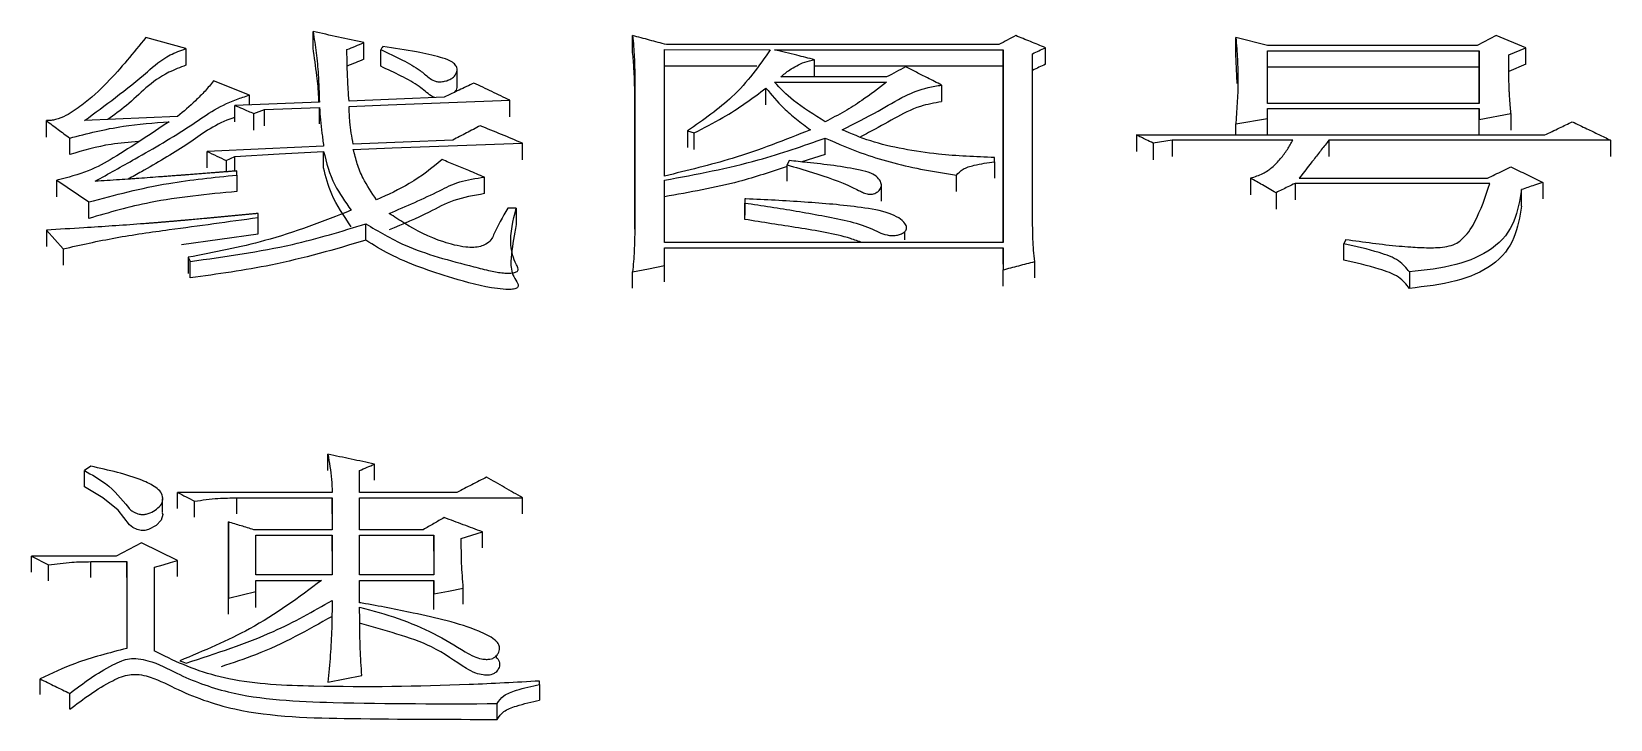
# Model space of a CAD drawing. Header units: millimetres. Extents: x 2379 to 4059, y 879 to 2067.
# Drawn here: x 2711.91 to 2719.98, y 1850.91 to 1854.42 of the extents above; entities that cross this region are included whole.
import ezdxf

# ---------------------------------------------------------------- set-up
doc = ezdxf.new("R2010")
doc.units = ezdxf.units.MM

msp = doc.modelspace()

# ---------------------------------------------------------------- linework, layer by layer
at = {"color": 7, "linetype": 'Continuous', "lineweight": 25}
for p, q in [((2713.3498, 1854.3371), (2713.3498, 1854.4223)), ((2712.7003, 1854.3351), (2712.4953, 1854.3915)), ((2712.7003, 1854.3351), (2712.7003, 1854.25)), ((2713.6094, 1854.2807), (2713.6094, 1854.3658)), ((2714.9832, 1854.3165), (2714.9832, 1854.4017)), ((2716.8546, 1854.3554), (2715.1563, 1854.3555)), ((2717.0926, 1854.2549), (2717.0926, 1854.34)), ((2718.0662, 1854.3062), (2718.0662, 1854.3914)), ((2718.2284, 1854.3503), (2718.0662, 1854.3914)), ((2719.2993, 1854.3503), (2718.2284, 1854.3503)), ((2719.3967, 1854.4016), (2719.2993, 1854.3503)), ((2719.5481, 1854.34), (2719.3967, 1854.4016)), ((2719.4616, 1854.3039), (2719.5481, 1854.34)), ((2719.5481, 1854.2549), (2719.5481, 1854.34)), ((2713.696, 1854.2447), (2713.696, 1854.3297)), ((2715.1455, 1854.3298), (2715.6864, 1854.3297)), ((2715.1455, 1853.6835), (2715.1455, 1854.3298)), ((2715.708, 1854.3297), (2716.8763, 1854.3297)), ((2716.8763, 1854.3297), (2716.8763, 1853.3435)), ((2716.8763, 1854.2447), (2716.8763, 1854.3297)), ((2717.0277, 1853.4395), (2717.0277, 1854.3091)), ((2718.0737, 1854.1576), (2718.0662, 1854.3062)), ((2718.2284, 1854.3245), (2719.3102, 1854.3245)), ((2718.2284, 1854.0554), (2718.2284, 1854.3245)), ((2719.3102, 1854.3245), (2719.3102, 1854.0554)), ((2719.3102, 1854.2395), (2719.3102, 1854.3245)), ((2719.5481, 1854.2549), (2719.4616, 1854.2189)), ((2714.0857, 1854.1482), (2714.0857, 1854.2336)), ((2714.9941, 1854.2059), (2714.9941, 1853.4129)), ((2714.9941, 1854.121), (2714.9941, 1854.2059)), ((2715.6174, 1854.2447), (2715.1455, 1854.2447)), ((2716.2813, 1854.1904), (2715.7405, 1854.1904)), ((2716.8763, 1854.2447), (2715.9135, 1854.2447)), ((2716.8763, 1853.3435), (2716.8763, 1854.2447)), ((2719.3102, 1854.2395), (2718.2284, 1854.2395)), ((2719.3102, 1854.0554), (2719.3102, 1854.2395)), ((2713.0249, 1854.0973), (2712.8414, 1854.1697)), ((2713.0249, 1854.0478), (2713.0249, 1854.0973)), ((2714.9941, 1853.4127), (2714.9941, 1854.121)), ((2715.6647, 1854.0486), (2715.6647, 1854.1334)), ((2715.708, 1854.1645), (2716.2813, 1854.1645)), ((2716.5629, 1854.064), (2716.5629, 1854.1488)), ((2712.9496, 1853.9604), (2712.9496, 1854.0451)), ((2713.101, 1853.9396), (2713.101, 1854.0243)), ((2713.3823, 1853.95), (2713.3823, 1854.0347)), ((2714.3558, 1853.9864), (2714.3558, 1854.0711)), ((2719.3102, 1854.0554), (2718.2284, 1854.0554)), ((2718.2284, 1854.0294), (2719.3102, 1854.0294)), ((2718.2284, 1853.9773), (2718.2284, 1854.0294)), ((2719.3102, 1854.0294), (2719.3102, 1853.972)), ((2719.3102, 1853.9447), (2719.3102, 1854.0294)), ((2711.9869, 1853.8824), (2711.9869, 1853.9669)), ((2712.6575, 1853.9878), (2712.1818, 1853.9669)), ((2713.0469, 1853.9188), (2713.0469, 1854.0034)), ((2718.0662, 1853.9512), (2718.2284, 1853.9773)), ((2718.0662, 1853.8936), (2718.0662, 1853.9512)), ((2718.2284, 1853.8936), (2718.2284, 1853.9773)), ((2719.3102, 1853.972), (2719.4724, 1854.0033)), ((2719.3102, 1853.8936), (2719.3102, 1853.972)), ((2719.4724, 1854.0033), (2719.4724, 1853.9187)), ((2712.1059, 1853.7935), (2712.1059, 1853.878)), ((2714.4207, 1853.7674), (2714.4207, 1853.8518)), ((2715.2645, 1853.9146), (2715.2969, 1853.9041)), ((2715.2645, 1853.9146), (2715.2645, 1853.8301)), ((2715.2969, 1853.8197), (2715.2969, 1853.9041)), ((2715.9676, 1853.7936), (2715.9676, 1853.878)), ((2717.5578, 1853.8936), (2719.6455, 1853.8936)), ((2717.5578, 1853.8936), (2717.5578, 1853.8092)), ((2717.7417, 1853.8674), (2717.6443, 1853.8517)), ((2717.6443, 1853.8517), (2717.6443, 1853.7673)), ((2718.3582, 1853.8674), (2717.7417, 1853.8674)), ((2717.7417, 1853.8674), (2717.7417, 1853.783)), ((2719.9808, 1853.8674), (2718.5421, 1853.8674)), ((2718.5421, 1853.8674), (2718.5421, 1853.783)), ((2719.9808, 1853.8674), (2719.9808, 1853.783)), ((2712.809, 1853.7255), (2712.809, 1853.8098)), ((2712.9063, 1853.7625), (2712.9496, 1853.7835)), ((2712.9496, 1853.709), (2712.9496, 1853.7835)), ((2713.4039, 1853.7255), (2713.4039, 1853.8098)), ((2715.9676, 1853.7935), (2715.8472, 1853.756)), ((2716.833, 1853.7572), (2716.833, 1853.7782)), ((2712.9063, 1853.7625), (2712.9063, 1853.7055)), ((2712.9604, 1853.6887), (2712.9604, 1853.7098)), ((2712.9604, 1853.6887), (2712.9604, 1853.6045)), ((2715.7837, 1853.7625), (2715.7729, 1853.7414)), ((2716.6383, 1853.6045), (2716.6383, 1853.6887)), ((2716.833, 1853.7572), (2716.833, 1853.6729)), ((2712.0409, 1853.6623), (2712.2032, 1853.5512)), ((2714.2261, 1853.5939), (2714.2261, 1853.6781)), ((2715.1455, 1853.3435), (2715.1455, 1853.6623)), ((2716.2545, 1853.5552), (2716.2545, 1853.6398)), ((2718.1419, 1853.6728), (2718.1419, 1853.5886)), ((2719.3643, 1853.6464), (2718.3691, 1853.6464)), ((2718.3691, 1853.6464), (2718.3691, 1853.5623)), ((2718.3907, 1853.6728), (2719.3534, 1853.6728)), ((2719.5265, 1853.5305), (2719.5265, 1853.6146)), ((2719.6347, 1853.6516), (2719.6347, 1853.5675)), ((2712.2032, 1853.4671), (2712.2032, 1853.5512)), ((2715.5566, 1853.567), (2715.5566, 1853.483)), ((2715.5566, 1853.567), (2715.5566, 1853.546)), ((2715.5566, 1853.462), (2715.5566, 1853.546)), ((2718.2717, 1853.5988), (2718.2717, 1853.5147)), ((2713.0686, 1853.4716), (2713.0686, 1853.4928)), ((2713.0686, 1853.3876), (2713.0686, 1853.4716)), ((2714.3883, 1853.5193), (2714.3452, 1853.5193)), ((2714.3883, 1853.5193), (2714.3883, 1853.4354)), ((2711.9869, 1853.4076), (2711.9869, 1853.3238)), ((2711.9869, 1853.4076), (2712.073, 1853.3119)), ((2712.6766, 1853.3343), (2713.0686, 1853.3876)), ((2713.6202, 1853.3557), (2713.6202, 1853.4396)), ((2716.374, 1853.4415), (2716.374, 1853.4425)), ((2716.374, 1853.3582), (2716.374, 1853.3999)), ((2712.073, 1853.3119), (2712.073, 1853.2282)), ((2716.8763, 1853.3435), (2715.1455, 1853.3435)), ((2715.1455, 1853.3168), (2716.8763, 1853.3167)), ((2715.1455, 1853.2257), (2715.1455, 1853.3168)), ((2716.8763, 1853.2331), (2716.8763, 1853.3167)), ((2716.8763, 1853.3167), (2716.8763, 1853.2041)), ((2718.6287, 1853.3595), (2718.6179, 1853.3381)), ((2718.6179, 1853.2543), (2718.6179, 1853.3381)), ((2712.7116, 1853.2686), (2712.7224, 1853.2472)), ((2712.7116, 1853.2686), (2712.7116, 1853.185)), ((2712.7224, 1853.1637), (2712.7224, 1853.2472)), ((2715.1455, 1853.1422), (2715.1455, 1853.2257)), ((2717.0385, 1853.1636), (2717.0385, 1853.2471)), ((2714.9833, 1853.11), (2714.9833, 1853.1934)), ((2716.8763, 1853.1207), (2716.8763, 1853.2041)), ((2718.9532, 1853.1934), (2718.9532, 1853.1098)), ((2713.4256, 1852.1795), (2713.4256, 1852.2616)), ((2712.214, 1852.2005), (2712.1816, 1852.1783)), ((2712.1816, 1852.096), (2712.1816, 1852.1783)), ((2713.5878, 1852.0667), (2713.5878, 1852.1783)), ((2713.6636, 1852.1296), (2713.6636, 1852.2116)), ((2712.5809, 1852.0399), (2712.5809, 1852.046)), ((2712.5809, 1851.9637), (2712.5809, 1852.0339)), ((2713.4472, 1852.0667), (2712.6575, 1852.0668)), ((2712.6575, 1851.985), (2712.6575, 1852.0668)), ((2712.7441, 1851.9403), (2712.7441, 1852.022)), ((2712.9604, 1852.0388), (2713.4472, 1852.0388)), ((2712.9604, 1851.9567), (2712.9604, 1852.0388)), ((2713.4472, 1852.0388), (2713.4472, 1851.8762)), ((2713.4472, 1851.957), (2713.4472, 1852.0388)), ((2714.0854, 1852.0667), (2713.5878, 1852.0667)), ((2713.5878, 1852.0388), (2714.4208, 1852.0388)), ((2713.5878, 1851.8762), (2713.5878, 1852.0388)), ((2714.4208, 1851.957), (2714.4208, 1852.0388)), ((2712.9172, 1851.9156), (2712.9172, 1851.5258)), ((2712.9172, 1851.834), (2712.9172, 1851.9156)), ((2712.9172, 1851.4443), (2712.9172, 1851.8336)), ((2713.4472, 1851.8762), (2713.047, 1851.8762)), ((2713.0578, 1851.8481), (2713.4472, 1851.8481)), ((2713.0578, 1851.6449), (2713.0578, 1851.8481)), ((2713.4472, 1851.8481), (2713.4472, 1851.6449)), ((2713.4472, 1851.7666), (2713.4472, 1851.8481)), ((2713.9124, 1851.8762), (2713.5878, 1851.8762)), ((2713.5878, 1851.8481), (2713.9664, 1851.8481)), ((2713.5878, 1851.6449), (2713.5878, 1851.8481)), ((2713.9664, 1851.8481), (2713.9664, 1851.6449)), ((2713.9664, 1851.7666), (2713.9664, 1851.8481)), ((2714.2152, 1851.7835), (2714.2152, 1851.865)), ((2712.4737, 1851.8087), (2712.3438, 1851.741)), ((2712.6575, 1851.7184), (2712.4737, 1851.8087)), ((2711.9112, 1851.741), (2711.9977, 1851.6959)), ((2712.3438, 1851.741), (2711.9112, 1851.741)), ((2711.9977, 1851.6146), (2711.9977, 1851.6959)), ((2712.214, 1851.7128), (2712.3979, 1851.7128)), ((2712.214, 1851.6315), (2712.214, 1851.7128)), ((2712.3979, 1851.7128), (2712.3979, 1851.269)), ((2712.3979, 1851.6315), (2712.3979, 1851.7128)), ((2712.5386, 1851.2574), (2712.5386, 1851.6845)), ((2712.6575, 1851.6372), (2712.6575, 1851.7184)), ((2712.3979, 1851.6311), (2712.3979, 1851.269)), ((2713.4472, 1851.6449), (2713.0578, 1851.6449)), ((2713.0578, 1851.6166), (2713.393, 1851.6166)), ((2713.0578, 1851.5599), (2713.0578, 1851.6166)), ((2713.9664, 1851.6449), (2713.5878, 1851.6449)), ((2713.5878, 1851.6166), (2713.9664, 1851.6166)), ((2713.5878, 1851.503), (2713.5878, 1851.6166)), ((2713.9664, 1851.6166), (2713.9664, 1851.5485)), ((2713.9664, 1851.5354), (2713.9664, 1851.6166)), ((2712.9172, 1851.4448), (2712.9172, 1851.5258)), ((2713.0578, 1851.4788), (2713.0578, 1851.5599)), ((2713.9664, 1851.4675), (2713.9664, 1851.5485)), ((2714.1179, 1851.4958), (2714.1179, 1851.5769)), ((2714.2873, 1851.3029), (2714.2873, 1851.305)), ((2714.2872, 1851.2238), (2714.2872, 1851.233)), ((2711.9544, 1851.0335), (2711.9544, 1851.1139)), ((2714.5073, 1851.0851), (2714.5073, 1851.1024)), ((2714.5073, 1851.0851), (2714.5073, 1851.0047)), ((2714.291, 1850.9063), (2714.291, 1850.987))]:
    msp.add_line(p, q, dxfattribs=at)
at = {"color": 7, "linetype": 'Continuous', "lineweight": 25, "flags": 128}
for points in [[(2715.9135, 1854.1932), (2715.9135, 1854.2357), (2715.9135, 1854.2782)], [(2713.3823, 1854.0607), (2713.1659, 1854.0529), (2712.9496, 1854.0451)], [(2713.0469, 1854.0034), (2713.074, 1854.0139), (2713.101, 1854.0243)], [(2713.101, 1854.0243), (2713.2417, 1854.0295), (2713.3823, 1854.0347)], [(2714.0205, 1854.0867), (2713.7771, 1854.0763), (2713.5337, 1854.0659)], [(2713.5337, 1854.0399), (2713.7332, 1854.0475), (2714.0445, 1854.0593), (2714.3558, 1854.0711)], [(2714.0638, 1853.8675), (2713.8096, 1853.857), (2713.5554, 1853.8465)], [(2713.5554, 1853.8203), (2713.7549, 1853.8276), (2714.0878, 1853.8397), (2714.4207, 1853.8518)], [(2713.4039, 1853.8361), (2713.1064, 1853.8229), (2712.809, 1853.8098)], [(2712.9496, 1853.7835), (2713.1768, 1853.7967), (2713.4039, 1853.8098)], [(2715.7729, 1853.6571), (2715.7729, 1853.6919), (2715.7729, 1853.7166), (2715.7729, 1853.7414)], [(2712.0409, 1853.5782), (2712.0409, 1853.5994), (2712.0409, 1853.6207), (2712.0409, 1853.6623)], [(2714.9833, 1853.1934), (2715.0644, 1853.2096), (2715.1455, 1853.2257)], [(2712.5785, 1851.9631), (2712.5818, 1851.953), (2712.5739, 1851.9247), (2712.548, 1851.8975), (2712.5086, 1851.8767), (2712.4908, 1851.8726), (2712.4715, 1851.8724), (2712.4514, 1851.8766), (2712.428, 1851.8872), (2712.4111, 1851.9017), (2712.3529, 1851.9765), (2712.2755, 1852.039), (2712.1816, 1852.096), (2712.1816, 1852.096)], [(2714.1071, 1851.8312), (2714.1612, 1851.8481), (2714.2152, 1851.865)], [(2711.9112, 1851.6597), (2711.9112, 1851.6798), (2711.9112, 1851.7002), (2711.9112, 1851.741)], [(2712.5386, 1851.6845), (2712.5834, 1851.6973), (2712.6205, 1851.7079), (2712.6575, 1851.7184)], [(2712.9172, 1851.5258), (2712.9875, 1851.5428), (2713.0578, 1851.5599)], [(2713.9664, 1851.5485), (2714.0422, 1851.5627), (2714.1179, 1851.5769)], [(2712.6684, 1851.2059), (2712.6846, 1851.2002), (2712.7008, 1851.1944)], [(2713.4256, 1851.0966), (2713.5121, 1851.1139), (2713.5987, 1851.1312)], [(2712.1059, 1850.9582), (2712.1059, 1850.9786), (2712.1059, 1850.999), (2712.1059, 1851.039)]]:
    msp.add_lwpolyline(points, dxfattribs=at)
at = {"color": 7, "linetype": 'Continuous', "lineweight": 25}
for points, knots in [([(2713.3498, 1854.4223), (2713.3556, 1854.3859), (2713.3672, 1854.3131), (2713.378, 1854.1926), (2713.3807, 1854.1082), (2713.3823, 1854.0607)], [0, 0, 0, 0, 0.304303, 0.608646, 1, 1, 1, 1]), ([(2713.6094, 1854.3658), (2713.5662, 1854.3752), (2713.4796, 1854.394), (2713.3931, 1854.4129), (2713.3498, 1854.4223)], [0, 0, 0, 0, 0.5, 1, 1, 1, 1]), ([(2712.4953, 1854.3915), (2712.4325, 1854.3139), (2712.3368, 1854.1955), (2712.1948, 1854.0625), (2712.1035, 1853.9997), (2712.0469, 1853.9748), (2712.0112, 1853.9674), (2711.9951, 1853.9671), (2711.9869, 1853.9669)], [0, 0, 0, 0, 0.493284, 0.752435, 0.883694, 0.950802, 0.974829, 1, 1, 1, 1]), ([(2712.1818, 1853.9669), (2712.235, 1854.0064), (2712.346, 1854.0888), (2712.4887, 1854.2007), (2712.5887, 1854.2947), (2712.6723, 1854.3249), (2712.7003, 1854.3351)], [0, 0, 0, 0, 0.31366, 0.654046, 0.883874, 1, 1, 1, 1]), ([(2713.3799, 1854.0606), (2713.3796, 1854.0693), (2713.3786, 1854.1149), (2713.3689, 1854.2073), (2713.3567, 1854.2904), (2713.3498, 1854.3371)], [0, 0, 0, 0, 0.093559, 0.490827, 1, 1, 1, 1]), ([(2713.5229, 1854.3298), (2713.5373, 1854.3358), (2713.5662, 1854.3478), (2713.595, 1854.3598), (2713.6094, 1854.3658)], [0, 0, 0, 0, 0.4999992, 1, 1, 1, 1]), ([(2713.6959, 1854.3298), (2713.7332, 1854.3124), (2713.8043, 1854.2793), (2713.89, 1854.2318), (2713.9338, 1854.1924), (2713.9628, 1854.1714), (2713.987, 1854.1655), (2714.0072, 1854.1655), (2714.0287, 1854.1692), (2714.0508, 1854.1771), (2714.0714, 1854.1913), (2714.0846, 1854.2124), (2714.0883, 1854.2363), (2714.0739, 1854.2574), (2714.0462, 1854.2765), (2713.9798, 1854.2975), (2713.8654, 1854.3222), (2713.7647, 1854.3368), (2713.7068, 1854.3452)], [0, 0, 0, 0, 0.140265, 0.267253, 0.34565, 0.385196, 0.401729, 0.418248, 0.440927, 0.464428, 0.491888, 0.53456, 0.581082, 0.616632, 0.65201, 0.706896, 0.831302, 1, 1, 1, 1]), ([(2713.7068, 1854.3452), (2713.7059, 1854.3439), (2713.7036, 1854.3407), (2713.7, 1854.3355), (2713.6973, 1854.3317), (2713.696, 1854.3298)], [0, 0, 0, 0, 0.25891, 0.629455, 1, 1, 1, 1]), ([(2714.9832, 1854.4017), (2714.985, 1854.3834), (2714.9885, 1854.3468), (2714.9924, 1854.2816), (2714.9935, 1854.2346), (2714.9941, 1854.2059)], [0, 0, 0, 0, 0.281466, 0.562942, 1, 1, 1, 1]), ([(2715.1563, 1854.3555), (2715.1275, 1854.3632), (2715.0698, 1854.3786), (2715.0121, 1854.394), (2714.9832, 1854.4017)], [0, 0, 0, 0, 0.499999, 1, 1, 1, 1]), ([(2716.9412, 1854.4017), (2716.9268, 1854.394), (2716.8979, 1854.3786), (2716.8691, 1854.3632), (2716.8546, 1854.3554)], [0, 0, 0, 0, 0.499996, 1, 1, 1, 1]), ([(2717.0926, 1854.34), (2717.0674, 1854.3503), (2717.0169, 1854.3709), (2716.9664, 1854.3914), (2716.9412, 1854.4017)], [0, 0, 0, 0, 0.499999, 1, 1, 1, 1]), ([(2717.0277, 1854.3091), (2717.0385, 1854.3143), (2717.0602, 1854.3246), (2717.0818, 1854.3349), (2717.0926, 1854.34)], [0, 0, 0, 0, 0.499999, 1, 1, 1, 1]), ([(2718.0662, 1854.3914), (2718.0692, 1854.3547), (2718.0753, 1854.2813), (2718.0793, 1854.1348), (2718.0714, 1854.0244), (2718.0662, 1853.9512)], [0, 0, 0, 0, 0.252085, 0.504198, 1, 1, 1, 1]), ([(2713.5337, 1854.0659), (2713.5323, 1854.0863), (2713.5287, 1854.1406), (2713.5244, 1854.2286), (2713.5234, 1854.2961), (2713.5229, 1854.3298)], [0, 0, 0, 0, 0.230465, 0.615194, 1, 1, 1, 1]), ([(2713.6094, 1854.2807), (2713.595, 1854.2747), (2713.5668, 1854.2629), (2713.5385, 1854.2512), (2713.5246, 1854.2454)], [0, 0, 0, 0, 0.5102864, 1, 1, 1, 1]), ([(2714.9941, 1854.121), (2714.9938, 1854.1395), (2714.9932, 1854.1763), (2714.9899, 1854.2416), (2714.9858, 1854.2882), (2714.9832, 1854.3165)], [0, 0, 0, 0, 0.281816, 0.563643, 1, 1, 1, 1]), ([(2715.6864, 1854.3297), (2715.6294, 1854.2472), (2715.5265, 1854.0985), (2715.3452, 1853.9713), (2715.2645, 1853.9146)], [0, 0, 0, 0, 0.555128, 1, 1, 1, 1]), ([(2715.9135, 1854.2782), (2715.8831, 1854.2858), (2715.8337, 1854.2982), (2715.7652, 1854.3154), (2715.7271, 1854.325), (2715.708, 1854.3297)], [0, 0, 0, 0, 0.443636, 0.721817, 1, 1, 1, 1]), ([(2715.7405, 1854.1904), (2715.7548, 1854.2027), (2715.7785, 1854.2231), (2715.8212, 1854.2478), (2715.8618, 1854.2676), (2715.8962, 1854.2746), (2715.9135, 1854.2782)], [0, 0, 0, 0, 0.333513, 0.552424, 0.773916, 1, 1, 1, 1]), ([(2717.0926, 1854.2549), (2717.0818, 1854.2498), (2717.0602, 1854.2395), (2717.0385, 1854.2292), (2717.0277, 1854.2241)], [0, 0, 0, 0, 0.499998, 1, 1, 1, 1]), ([(2719.4724, 1854.0033), (2719.4722, 1854.0058), (2719.4718, 1854.0108), (2719.4711, 1854.0183), (2719.4704, 1854.0257), (2719.4698, 1854.0332), (2719.4692, 1854.0407), (2719.4685, 1854.0481), (2719.468, 1854.0544), (2719.4675, 1854.0606), (2719.4671, 1854.0668), (2719.4665, 1854.0742), (2719.4658, 1854.0842), (2719.4652, 1854.0941), (2719.4646, 1854.1041), (2719.4642, 1854.1115), (2719.4638, 1854.1215), (2719.4633, 1854.1314), (2719.463, 1854.1413), (2719.4627, 1854.1487), (2719.4624, 1854.1587), (2719.4622, 1854.1686), (2719.462, 1854.1785), (2719.4618, 1854.1884), (2719.4617, 1854.1983), (2719.4616, 1854.2082), (2719.4615, 1854.2156), (2719.4615, 1854.223), (2719.4615, 1854.2305), (2719.4614, 1854.2366), (2719.4614, 1854.2416), (2719.4614, 1854.2465), (2719.4614, 1854.2515), (2719.4614, 1854.2564), (2719.4614, 1854.2601), (2719.4615, 1854.2638), (2719.4615, 1854.2688), (2719.4615, 1854.2737), (2719.4615, 1854.2786), (2719.4615, 1854.2836), (2719.4615, 1854.2885), (2719.4616, 1854.2934), (2719.4616, 1854.2982), (2719.4616, 1854.3017), (2719.4616, 1854.3039)], [0, 0, 0, 0, 0.024742, 0.049483, 0.074225, 0.098967, 0.123709, 0.14845, 0.173192, 0.185563, 0.210305, 0.235047, 0.259788, 0.309272, 0.334014, 0.358756, 0.383497, 0.432981, 0.457723, 0.482464, 0.507206, 0.55669, 0.581431, 0.606173, 0.655657, 0.680399, 0.70514, 0.729882, 0.754624, 0.779366, 0.791736, 0.804107, 0.828849, 0.84122, 0.853591, 0.865962, 0.878333, 0.903074, 0.915445, 0.927816, 0.952558, 0.964929, 0.9773, 1, 1, 1, 1]), ([(2712.7003, 1854.25), (2712.6703, 1854.2386), (2712.5346, 1854.1871), (2712.443, 1854.0746), (2712.3334, 1853.9958), (2712.3005, 1853.9721)], [0, 0, 0, 0, 0.166282, 0.749893, 1, 1, 1, 1]), ([(2713.9725, 1854.0846), (2713.9723, 1854.0847), (2713.9646, 1854.0864), (2713.9351, 1854.1055), (2713.8919, 1854.1467), (2713.8004, 1854.1962), (2713.7309, 1854.2285), (2713.6959, 1854.2447)], [0, 0, 0, 0, 0.002101, 0.06025, 0.324417, 0.659916, 1, 1, 1, 1]), ([(2716.3787, 1854.2421), (2716.3625, 1854.2335), (2716.33, 1854.2162), (2716.2975, 1854.199), (2716.2813, 1854.1904)], [0, 0, 0, 0, 0.499998, 1, 1, 1, 1]), ([(2716.5627, 1854.1489), (2716.5384, 1854.1612), (2716.4956, 1854.1829), (2716.4342, 1854.214), (2716.3972, 1854.2327), (2716.3787, 1854.2421)], [0, 0, 0, 0, 0.3962, 0.6981, 1, 1, 1, 1]), ([(2712.2356, 1853.6571), (2712.3039, 1853.6952), (2712.4702, 1853.7881), (2712.7105, 1853.9263), (2712.8793, 1854.0524), (2713.0024, 1854.0903), (2713.0249, 1854.0973)], [0, 0, 0, 0, 0.257956, 0.627877, 0.931924, 1, 1, 1, 1]), ([(2712.8414, 1854.1697), (2712.8272, 1854.1525), (2712.7988, 1854.1182), (2712.738, 1854.0573), (2712.6884, 1854.0145), (2712.6575, 1853.9878)], [0, 0, 0, 0, 0.273067, 0.546131, 1, 1, 1, 1]), ([(2714.1719, 1854.1593), (2714.1467, 1854.1472), (2714.0962, 1854.1231), (2714.0457, 1854.0988), (2714.0205, 1854.0867)], [0, 0, 0, 0, 0.499998, 1, 1, 1, 1]), ([(2714.0843, 1854.1481), (2714.085, 1854.1441), (2714.0872, 1854.1314), (2714.078, 1854.1194), (2714.0718, 1854.1113)], [0, 0, 0, 0, 0.322685, 1, 1, 1, 1]), ([(2714.3558, 1854.0711), (2714.3252, 1854.0858), (2714.2639, 1854.1153), (2714.2026, 1854.1447), (2714.1719, 1854.1593)], [0, 0, 0, 0, 0.5, 1, 1, 1, 1]), ([(2715.2969, 1853.9041), (2715.3471, 1853.9297), (2715.4405, 1853.9774), (2715.5613, 1854.0552), (2715.6302, 1854.1073), (2715.6647, 1854.1334)], [0, 0, 0, 0, 0.3660862, 0.682145, 1, 1, 1, 1]), ([(2715.6647, 1854.1334), (2715.6932, 1854.0989), (2715.7383, 1854.0442), (2715.8197, 1853.9743), (2715.8678, 1853.938), (2715.8919, 1853.9199)], [0, 0, 0, 0, 0.459963, 0.729487, 1, 1, 1, 1]), ([(2715.9677, 1853.9617), (2715.9101, 1853.9967), (2715.8078, 1854.059), (2715.7384, 1854.1324), (2715.708, 1854.1645)], [0, 0, 0, 0, 0.563044, 1, 1, 1, 1]), ([(2716.2813, 1854.1645), (2716.2401, 1854.1324), (2716.1732, 1854.0803), (2716.0672, 1854.0127), (2716.0009, 1853.9787), (2715.9677, 1853.9617)], [0, 0, 0, 0, 0.443463, 0.720804, 1, 1, 1, 1]), ([(2716.0541, 1853.9199), (2716.1165, 1853.9513), (2716.2282, 1854.0076), (2716.3582, 1854.088), (2716.4709, 1854.1339), (2716.5391, 1854.1449), (2716.5627, 1854.1488)], [0, 0, 0, 0, 0.381447, 0.683524, 0.890528, 1, 1, 1, 1]), ([(2712.9496, 1854.0451), (2712.9626, 1854.0396), (2712.9853, 1854.0298), (2713.0177, 1854.0159), (2713.0372, 1854.0076), (2713.0469, 1854.0034)], [0, 0, 0, 0, 0.400146, 0.700073, 1, 1, 1, 1]), ([(2713.3823, 1854.0347), (2713.3841, 1854.0135), (2713.3878, 1853.97), (2713.395, 1853.9037), (2713.401, 1853.8586), (2713.4039, 1853.8361)], [0, 0, 0, 0, 0.320034, 0.659996, 1, 1, 1, 1]), ([(2713.5554, 1853.8465), (2713.5518, 1853.8655), (2713.5447, 1853.9034), (2713.5362, 1853.9679), (2713.5347, 1854.0133), (2713.5337, 1854.0399)], [0, 0, 0, 0, 0.293913, 0.587864, 1, 1, 1, 1]), ([(2716.5627, 1854.0639), (2716.5256, 1854.0571), (2716.4317, 1854.0398), (2716.3176, 1853.9761), (2716.2206, 1853.9217), (2716.1612, 1853.891), (2716.1471, 1853.8837)], [0, 0, 0, 0, 0.214427, 0.543787, 0.891343, 1, 1, 1, 1]), ([(2711.9869, 1853.9669), (2712.0067, 1853.9521), (2712.0464, 1853.9225), (2712.086, 1853.8928), (2712.1059, 1853.878)], [0, 0, 0, 0, 0.500003, 1, 1, 1, 1]), ([(2712.6143, 1853.9617), (2712.5214, 1853.8993), (2712.3916, 1853.8121), (2712.2054, 1853.7047), (2712.0961, 1853.6765), (2712.0409, 1853.6623)], [0, 0, 0, 0, 0.555127, 0.77558, 1, 1, 1, 1]), ([(2712.1059, 1853.878), (2712.1958, 1853.9009), (2712.3578, 1853.9423), (2712.5352, 1853.9557), (2712.6143, 1853.9617)], [0, 0, 0, 0, 0.55469, 1, 1, 1, 1]), ([(2712.9496, 1853.984), (2712.936, 1853.9791), (2712.8353, 1853.9423), (2712.7009, 1853.8353), (2712.5288, 1853.7374), (2712.4272, 1853.6804), (2712.4045, 1853.6677)], [0, 0, 0, 0, 0.06105, 0.454035, 0.878148, 1, 1, 1, 1]), ([(2714.2044, 1853.9408), (2714.181, 1853.9286), (2714.1341, 1853.9042), (2714.0872, 1853.8797), (2714.0638, 1853.8675)], [0, 0, 0, 0, 0.499998, 1, 1, 1, 1]), ([(2714.4207, 1853.8518), (2714.3847, 1853.8666), (2714.3126, 1853.8963), (2714.2405, 1853.926), (2714.2044, 1853.9408)], [0, 0, 0, 0, 0.5, 1, 1, 1, 1]), ([(2719.6455, 1853.8936), (2719.658, 1853.8996), (2719.6829, 1853.9117), (2719.7298, 1853.9344), (2719.7642, 1853.951), (2719.7861, 1853.9616)], [0, 0, 0, 0, 0.266245, 0.532491, 1, 1, 1, 1]), ([(2719.7861, 1853.9616), (2719.8111, 1853.9495), (2719.856, 1853.9278), (2719.9209, 1853.8964), (2719.9609, 1853.8771), (2719.9808, 1853.8674)], [0, 0, 0, 0, 0.384573, 0.692287, 1, 1, 1, 1]), ([(2712.4579, 1853.8605), (2712.4104, 1853.8566), (2712.2857, 1853.8464), (2712.1746, 1853.8137), (2712.1059, 1853.7935)], [0, 0, 0, 0, 0.381272, 1, 1, 1, 1]), ([(2715.8919, 1853.9199), (2715.7619, 1853.8683), (2715.5284, 1853.7756), (2715.2632, 1853.7118), (2715.1455, 1853.6835)], [0, 0, 0, 0, 0.5563759, 1, 1, 1, 1]), ([(2715.1455, 1853.6623), (2715.3091, 1853.6931), (2715.5995, 1853.7476), (2715.8557, 1853.8384), (2715.9676, 1853.878)], [0, 0, 0, 0, 0.563329, 1, 1, 1, 1]), ([(2715.9676, 1853.878), (2716.0337, 1853.8488), (2716.1431, 1853.8005), (2716.3178, 1853.7495), (2716.4739, 1853.7134), (2716.5834, 1853.6969), (2716.6383, 1853.6887)], [0, 0, 0, 0, 0.334937, 0.554746, 0.776585, 1, 1, 1, 1]), ([(2716.833, 1853.7782), (2716.7367, 1853.7821), (2716.5785, 1853.7885), (2716.3662, 1853.8198), (2716.1966, 1853.8593), (2716.1013, 1853.8998), (2716.0541, 1853.9199)], [0, 0, 0, 0, 0.3443941, 0.5659658, 0.7849961, 1, 1, 1, 1]), ([(2717.6443, 1853.8517), (2717.6319, 1853.8577), (2717.6113, 1853.8677), (2717.5825, 1853.8817), (2717.566, 1853.8896), (2717.5578, 1853.8936)], [0, 0, 0, 0, 0.42836, 0.71418, 1, 1, 1, 1]), ([(2718.1419, 1853.6728), (2718.1635, 1853.6802), (2718.2063, 1853.6947), (2718.2569, 1853.7302), (2718.2962, 1853.7724), (2718.3308, 1853.8194), (2718.3491, 1853.8514), (2718.3582, 1853.8674)], [0, 0, 0, 0, 0.176065, 0.348002, 0.566634, 0.783694, 1, 1, 1, 1]), ([(2718.5421, 1853.8674), (2718.5292, 1853.8508), (2718.5032, 1853.8175), (2718.4527, 1853.7527), (2718.4152, 1853.7044), (2718.3907, 1853.6728)], [0, 0, 0, 0, 0.257226, 0.514452, 1, 1, 1, 1]), ([(2712.809, 1853.8098), (2712.8252, 1853.8019), (2712.8576, 1853.7862), (2712.8901, 1853.7704), (2712.9063, 1853.7625)], [0, 0, 0, 0, 0.499999, 1, 1, 1, 1]), ([(2713.4039, 1853.8098), (2713.4185, 1853.7524), (2713.4447, 1853.6495), (2713.514, 1853.5519), (2713.5446, 1853.5087)], [0, 0, 0, 0, 0.558486, 1, 1, 1, 1]), ([(2713.6744, 1853.5618), (2713.6494, 1853.5986), (2713.6084, 1853.659), (2713.5743, 1853.7463), (2713.5617, 1853.7956), (2713.5554, 1853.8203)], [0, 0, 0, 0, 0.438459, 0.718604, 1, 1, 1, 1]), ([(2712.2032, 1853.5512), (2712.3372, 1853.5868), (2712.5786, 1853.651), (2712.8428, 1853.6771), (2712.9604, 1853.6887)], [0, 0, 0, 0, 0.554954, 1, 1, 1, 1]), ([(2712.9604, 1853.7098), (2712.958, 1853.7096), (2712.9533, 1853.7093), (2712.9462, 1853.7087), (2712.9403, 1853.7082), (2712.9344, 1853.7078), (2712.9285, 1853.7073), (2712.9226, 1853.7068), (2712.9166, 1853.7063), (2712.9119, 1853.706), (2712.9036, 1853.7053), (2712.8954, 1853.7047), (2712.8835, 1853.7037), (2712.8741, 1853.703), (2712.8622, 1853.702), (2712.8528, 1853.7013), (2712.8409, 1853.7004), (2712.8291, 1853.6994), (2712.8173, 1853.6985), (2712.8054, 1853.6976), (2712.7936, 1853.6966), (2712.7818, 1853.6957), (2712.7699, 1853.6948), (2712.7605, 1853.6941), (2712.7486, 1853.6931), (2712.7392, 1853.6924), (2712.7273, 1853.6915), (2712.7155, 1853.6906), (2712.7037, 1853.6897), (2712.6918, 1853.6888), (2712.6823, 1853.6881), (2712.6705, 1853.6872), (2712.6587, 1853.6863), (2712.6468, 1853.6854), (2712.635, 1853.6845), (2712.6255, 1853.6838), (2712.6137, 1853.683), (2712.5971, 1853.6817), (2712.5449, 1853.6779), (2712.4928, 1853.674), (2712.4454, 1853.6706), (2712.4312, 1853.6696), (2712.4028, 1853.6675), (2712.3376, 1853.6632), (2712.2771, 1853.6596), (2712.2356, 1853.6571)], [0, 0, 0, 0, 0.009808, 0.019616, 0.029425, 0.034329, 0.044137, 0.053945, 0.058849, 0.068658, 0.073562, 0.093178, 0.102986, 0.122603, 0.132411, 0.152028, 0.161836, 0.181452, 0.201069, 0.210877, 0.230494, 0.25011, 0.259918, 0.279535, 0.289343, 0.308959, 0.318768, 0.338384, 0.358001, 0.367809, 0.387425, 0.397234, 0.41685, 0.436466, 0.446275, 0.465891, 0.475699, 0.495316, 0.534549, 0.691481, 0.711097, 0.730714, 0.75033, 0.828797, 1, 1, 1, 1]), ([(2713.5446, 1853.4247), (2713.5071, 1853.4798), (2713.4404, 1853.5778), (2713.4151, 1853.6804), (2713.4039, 1853.7254)], [0, 0, 0, 0, 0.561177, 1, 1, 1, 1]), ([(2714.0096, 1853.7678), (2713.9572, 1853.7251), (2713.8627, 1853.6483), (2713.7324, 1853.5884), (2713.6744, 1853.5618)], [0, 0, 0, 0, 0.554889, 1, 1, 1, 1]), ([(2714.2261, 1853.6781), (2714.1994, 1853.6892), (2714.15, 1853.7097), (2714.0778, 1853.7396), (2714.0324, 1853.7584), (2714.0097, 1853.7678)], [0, 0, 0, 0, 0.36988, 0.68494, 1, 1, 1, 1]), ([(2715.7729, 1853.7328), (2715.6921, 1853.7055), (2715.4959, 1853.6395), (2715.2752, 1853.6008), (2715.1455, 1853.5781)], [0, 0, 0, 0, 0.412223, 1, 1, 1, 1]), ([(2715.7729, 1853.7414), (2715.8162, 1853.7284), (2715.9316, 1853.6938), (2716.0574, 1853.652), (2716.1335, 1853.6124), (2716.1574, 1853.6006), (2716.1762, 1853.5934), (2716.1927, 1853.5903), (2716.2043, 1853.5903), (2716.2162, 1853.5926), (2716.2305, 1853.5989), (2716.2456, 1853.6113), (2716.2558, 1853.6294), (2716.2538, 1853.6528), (2716.2374, 1853.6774), (2716.2006, 1853.7011), (2716.0783, 1853.7303), (2715.9366, 1853.747), (2715.8142, 1853.7594), (2715.7837, 1853.7625)], [0, 0, 0, 0, 0.125302, 0.334347, 0.369116, 0.392006, 0.415961, 0.426676, 0.435655, 0.44463, 0.458341, 0.481396, 0.513091, 0.54477, 0.589295, 0.633614, 0.685428, 0.92175, 1, 1, 1, 1]), ([(2716.6383, 1853.6887), (2716.6479, 1853.6994), (2716.6677, 1853.7213), (2716.7408, 1853.7439), (2716.7978, 1853.7521), (2716.833, 1853.7572)], [0, 0, 0, 0, 0.267237, 0.548075, 1, 1, 1, 1]), ([(2719.3534, 1853.6728), (2719.3659, 1853.6789), (2719.392, 1853.6916), (2719.4317, 1853.7109), (2719.4588, 1853.7242), (2719.4724, 1853.7308)], [0, 0, 0, 0, 0.314653, 0.657326, 1, 1, 1, 1]), ([(2719.4724, 1853.7308), (2719.4995, 1853.7176), (2719.5536, 1853.6913), (2719.6076, 1853.6649), (2719.6347, 1853.6516)], [0, 0, 0, 0, 0.499999, 1, 1, 1, 1]), ([(2713.7393, 1853.4928), (2713.8265, 1853.5301), (2713.9479, 1853.5822), (2714.0944, 1853.6594), (2714.1819, 1853.6718), (2714.226, 1853.6781)], [0, 0, 0, 0, 0.557182, 0.776269, 1, 1, 1, 1]), ([(2718.2717, 1853.5988), (2718.2601, 1853.6054), (2718.237, 1853.6186), (2718.1937, 1853.6433), (2718.162, 1853.6613), (2718.1419, 1853.6728)], [0, 0, 0, 0, 0.267463, 0.534927, 1, 1, 1, 1]), ([(2718.3691, 1853.6464), (2718.3566, 1853.6403), (2718.3341, 1853.6293), (2718.3017, 1853.6134), (2718.2817, 1853.6037), (2718.2717, 1853.5988)], [0, 0, 0, 0, 0.384577, 0.692287, 1, 1, 1, 1]), ([(2718.6287, 1853.3595), (2718.7191, 1853.3469), (2718.8286, 1853.3316), (2718.971, 1853.3203), (2719.0519, 1853.3163), (2719.1319, 1853.3183), (2719.1888, 1853.3354), (2719.244, 1853.3754), (2719.3101, 1853.4804), (2719.3423, 1853.5789), (2719.3643, 1853.6464)], [0, 0, 0, 0, 0.237785, 0.287938, 0.366632, 0.446055, 0.486951, 0.527634, 0.676721, 1, 1, 1, 1]), ([(2719.5265, 1853.6146), (2719.5084, 1853.5045), (2719.4829, 1853.3494), (2719.1936, 1853.2199), (2719.0346, 1853.2023), (2718.9532, 1853.1934)], [0, 0, 0, 0, 0.544628, 0.767125, 1, 1, 1, 1]), ([(2719.6347, 1853.6516), (2719.6206, 1853.6468), (2719.5955, 1853.6383), (2719.5595, 1853.6259), (2719.5375, 1853.6184), (2719.5265, 1853.6146)], [0, 0, 0, 0, 0.39043, 0.695215, 1, 1, 1, 1]), ([(2712.9604, 1853.6045), (2712.8101, 1853.5904), (2712.5441, 1853.5656), (2712.3065, 1853.497), (2712.2032, 1853.4671)], [0, 0, 0, 0, 0.565289, 1, 1, 1, 1]), ([(2714.226, 1853.5939), (2714.1715, 1853.5842), (2714.0632, 1853.5648), (2713.9216, 1853.4855), (2713.8084, 1853.4379), (2713.7392, 1853.4088)], [0, 0, 0, 0, 0.282471, 0.561267, 1, 1, 1, 1]), ([(2715.5566, 1853.546), (2715.6008, 1853.5396), (2715.7332, 1853.5203), (2715.9484, 1853.4821), (2716.1454, 1853.4444), (2716.2391, 1853.3973), (2716.2755, 1853.3831), (2716.3076, 1853.3786), (2716.332, 1853.3803), (2716.3541, 1853.3862), (2716.3719, 1853.3957), (2716.3825, 1853.4078), (2716.3846, 1853.4234), (2716.3742, 1853.4452), (2716.3458, 1853.4711), (2716.2729, 1853.5045), (2716.1057, 1853.5317), (2715.86, 1853.5524), (2715.6604, 1853.5627), (2715.5583, 1853.5669), (2715.5566, 1853.567)], [0, 0, 0, 0, 0.07376, 0.221291, 0.369161, 0.400761, 0.427212, 0.440277, 0.453391, 0.466052, 0.479506, 0.492813, 0.505075, 0.525102, 0.558597, 0.593335, 0.676611, 0.83455, 0.997228, 1, 1, 1, 1]), ([(2719.5265, 1853.5305), (2719.5083, 1853.4205), (2719.4828, 1853.2655), (2719.1936, 1853.1362), (2719.0345, 1853.1187), (2718.9532, 1853.1098)], [0, 0, 0, 0, 0.544404, 0.766963, 1, 1, 1, 1]), ([(2713.0686, 1853.4928), (2713.0656, 1853.4925), (2713.0596, 1853.4919), (2713.0507, 1853.491), (2713.0417, 1853.4902), (2713.0328, 1853.4893), (2713.0238, 1853.4884), (2713.0149, 1853.4876), (2713.006, 1853.4867), (2712.997, 1853.4858), (2712.9881, 1853.485), (2712.9791, 1853.4841), (2712.9672, 1853.4829), (2712.9523, 1853.4815), (2712.9373, 1853.4801), (2712.9224, 1853.4786), (2712.9075, 1853.4772), (2712.8896, 1853.4755), (2712.8717, 1853.4738), (2712.8538, 1853.4721), (2712.8359, 1853.4704), (2712.8179, 1853.4687), (2712.794, 1853.4665), (2712.7642, 1853.4638), (2712.7343, 1853.461), (2712.7104, 1853.4589), (2712.6924, 1853.4573), (2712.6745, 1853.4557), (2712.6565, 1853.4541), (2712.6386, 1853.4526), (2712.6206, 1853.451), (2712.6027, 1853.4495), (2712.5847, 1853.448), (2712.5667, 1853.4465), (2712.5487, 1853.4451), (2712.5308, 1853.4436), (2712.5158, 1853.4424), (2712.4948, 1853.4408), (2712.4318, 1853.4359), (2712.3236, 1853.4283), (2712.1632, 1853.4181), (2712.051, 1853.4114), (2711.9869, 1853.4076)], [0, 0, 0, 0, 0.008314, 0.016628, 0.024942, 0.033256, 0.04157, 0.049884, 0.058198, 0.066512, 0.074827, 0.083141, 0.091455, 0.108083, 0.124711, 0.133025, 0.149653, 0.166281, 0.182909, 0.199537, 0.216166, 0.232794, 0.249422, 0.282678, 0.315934, 0.332562, 0.349191, 0.365819, 0.382447, 0.399075, 0.415703, 0.432331, 0.448959, 0.465587, 0.482216, 0.498844, 0.515472, 0.523786, 0.557042, 0.690072, 0.823098, 1, 1, 1, 1]), ([(2712.073, 1853.3119), (2712.1616, 1853.3318), (2712.338, 1853.3715), (2712.6743, 1853.4181), (2712.9174, 1853.4511), (2713.0686, 1853.4716)], [0, 0, 0, 0, 0.276136, 0.550092, 1, 1, 1, 1]), ([(2713.5446, 1853.5087), (2713.4015, 1853.4525), (2713.144, 1853.3514), (2712.8446, 1853.2941), (2712.7116, 1853.2686)], [0, 0, 0, 0, 0.555779, 1, 1, 1, 1]), ([(2713.6202, 1853.4396), (2713.6839, 1853.401), (2713.8383, 1853.3074), (2714.0781, 1853.2435), (2714.2492, 1853.2003), (2714.3085, 1853.1886), (2714.3485, 1853.1872), (2714.3692, 1853.1883), (2714.3845, 1853.1918), (2714.3929, 1853.1956), (2714.3978, 1853.2015), (2714.3993, 1853.2136), (2714.3743, 1853.2561), (2714.348, 1853.3606), (2714.3724, 1853.4567), (2714.3883, 1853.5193)], [0, 0, 0, 0, 0.18643, 0.452553, 0.51374, 0.559549, 0.574941, 0.592678, 0.599953, 0.607307, 0.613653, 0.622621, 0.650043, 0.772099, 1, 1, 1, 1]), ([(2714.3453, 1853.5193), (2714.3188, 1853.4743), (2714.2874, 1853.421), (2714.2619, 1853.3571), (2714.2378, 1853.3364), (2714.2064, 1853.323), (2714.1701, 1853.3172), (2714.1032, 1853.3221), (2713.9721, 1853.3563), (2713.8469, 1853.4213), (2713.7653, 1853.4755), (2713.7393, 1853.4928)], [0, 0, 0, 0, 0.266852, 0.315952, 0.365722, 0.40082, 0.436128, 0.478331, 0.60435, 0.873952, 1, 1, 1, 1]), ([(2716.157, 1853.3435), (2716.137, 1853.3506), (2716.0377, 1853.3861), (2715.8292, 1853.4188), (2715.6476, 1853.4475), (2715.5566, 1853.4619)], [0, 0, 0, 0, 0.111682, 0.554873, 1, 1, 1, 1]), ([(2712.7224, 1853.2472), (2712.8997, 1853.2718), (2713.2142, 1853.3155), (2713.4968, 1853.4019), (2713.6202, 1853.4396)], [0, 0, 0, 0, 0.563398, 1, 1, 1, 1]), ([(2714.3883, 1853.4353), (2714.3861, 1853.4227), (2714.3753, 1853.36), (2714.357, 1853.2722), (2714.3636, 1853.1815), (2714.3942, 1853.1429), (2714.3988, 1853.1248), (2714.3976, 1853.1176), (2714.3932, 1853.1125), (2714.3856, 1853.1085), (2714.3709, 1853.1049), (2714.3386, 1853.1029), (2714.2287, 1853.1145), (2714.0189, 1853.172), (2713.7854, 1853.2532), (2713.6596, 1853.3313), (2713.6202, 1853.3557)], [0, 0, 0, 0, 0.0457855, 0.2289518, 0.3212203, 0.3670047, 0.3784, 0.3867044, 0.3924947, 0.3982997, 0.4069477, 0.4237008, 0.461575, 0.6250761, 0.8827095, 1, 1, 1, 1]), ([(2714.9941, 1853.4129), (2714.9939, 1853.3942), (2714.9934, 1853.3567), (2714.9909, 1853.2836), (2714.9863, 1853.2291), (2714.9833, 1853.1934)], [0, 0, 0, 0, 0.256617, 0.51324, 1, 1, 1, 1]), ([(2717.0385, 1853.2471), (2717.0364, 1853.2662), (2717.0321, 1853.3044), (2717.0287, 1853.3685), (2717.0281, 1853.4135), (2717.0277, 1853.4395)], [0, 0, 0, 0, 0.297192, 0.594407, 1, 1, 1, 1]), ([(2713.6202, 1853.3557), (2713.4613, 1853.3092), (2713.1758, 1853.2256), (2712.8617, 1853.1826), (2712.7224, 1853.1635)], [0, 0, 0, 0, 0.5564902, 1, 1, 1, 1]), ([(2718.9532, 1853.1934), (2718.9376, 1853.2137), (2718.9056, 1853.2555), (2718.7781, 1853.3017), (2718.679, 1853.3242), (2718.6179, 1853.3381)], [0, 0, 0, 0, 0.267599, 0.548584, 1, 1, 1, 1]), ([(2716.8763, 1853.2041), (2716.9033, 1853.2113), (2716.9574, 1853.2256), (2717.0115, 1853.2399), (2717.0385, 1853.2471)], [0, 0, 0, 0, 0.499999, 1, 1, 1, 1]), ([(2718.9532, 1853.1098), (2718.9376, 1853.1301), (2718.9055, 1853.1718), (2718.7781, 1853.218), (2718.679, 1853.2404), (2718.6179, 1853.2543)], [0, 0, 0, 0, 0.267465, 0.548457, 1, 1, 1, 1]), ([(2713.4256, 1852.2616), (2713.4293, 1852.2408), (2713.4369, 1852.1982), (2713.4451, 1852.1332), (2713.4465, 1852.0889), (2713.4472, 1852.0667)], [0, 0, 0, 0, 0.321619, 0.660532, 1, 1, 1, 1]), ([(2713.6636, 1852.2116), (2713.6239, 1852.22), (2713.5446, 1852.2366), (2713.4652, 1852.2533), (2713.4256, 1852.2616)], [0, 0, 0, 0, 0.499999, 1, 1, 1, 1]), ([(2712.1816, 1852.1783), (2712.2191, 1852.1572), (2712.3153, 1852.1032), (2712.3762, 1852.0264), (2712.419, 1851.9744), (2712.4382, 1851.963), (2712.4569, 1851.9561), (2712.4786, 1851.9533), (2712.4987, 1851.9552), (2712.5245, 1851.9638), (2712.5527, 1851.9812), (2712.5776, 1852.0069), (2712.5846, 1852.0377), (2712.5747, 1852.0678), (2712.5389, 1852.1004), (2712.4639, 1852.1358), (2712.35, 1852.1703), (2712.2596, 1852.1904), (2712.214, 1852.2005)], [0, 0, 0, 0, 0.132576, 0.339199, 0.368942, 0.383766, 0.408891, 0.423884, 0.438973, 0.459319, 0.498147, 0.542368, 0.587069, 0.63299, 0.675109, 0.75468, 0.876186, 1, 1, 1, 1]), ([(2713.5878, 1852.1783), (2713.6005, 1852.1838), (2713.6257, 1852.195), (2713.6509, 1852.2061), (2713.6636, 1852.2116)], [0, 0, 0, 0, 0.500001, 1, 1, 1, 1]), ([(2714.2369, 1852.1448), (2714.2116, 1852.1318), (2714.1612, 1852.1058), (2714.1107, 1852.0798), (2714.0854, 1852.0667)], [0, 0, 0, 0, 0.499999, 1, 1, 1, 1]), ([(2714.4208, 1852.0388), (2714.3901, 1852.0565), (2714.3288, 1852.0919), (2714.2675, 1852.1272), (2714.2369, 1852.1448)], [0, 0, 0, 0, 0.5, 1, 1, 1, 1]), ([(2712.6575, 1852.0668), (2712.672, 1852.0593), (2712.7008, 1852.0444), (2712.7297, 1852.0295), (2712.7441, 1852.022)], [0, 0, 0, 0, 0.5, 1, 1, 1, 1]), ([(2712.7441, 1852.022), (2712.7838, 1852.0276), (2712.855, 1852.0375), (2712.9281, 1852.0384), (2712.9604, 1852.0388)], [0, 0, 0, 0, 0.558835, 1, 1, 1, 1]), ([(2714.0205, 1851.938), (2714.0025, 1851.9277), (2713.9664, 1851.9071), (2713.9304, 1851.8865), (2713.9124, 1851.8762)], [0, 0, 0, 0, 0.499998, 1, 1, 1, 1]), ([(2714.2152, 1851.865), (2714.1828, 1851.8771), (2714.1179, 1851.9015), (2714.053, 1851.9258), (2714.0205, 1851.938)], [0, 0, 0, 0, 0.499999, 1, 1, 1, 1]), ([(2714.1179, 1851.5769), (2714.1144, 1851.6194), (2714.1093, 1851.6831), (2714.1076, 1851.7679), (2714.1072, 1851.8101), (2714.1071, 1851.8312)], [0, 0, 0, 0, 0.500395, 0.7501856, 1, 1, 1, 1]), ([(2711.9977, 1851.6959), (2712.0375, 1851.7015), (2712.1086, 1851.7115), (2712.1818, 1851.7124), (2712.214, 1851.7128)], [0, 0, 0, 0, 0.558835, 1, 1, 1, 1]), ([(2713.393, 1851.6166), (2713.2771, 1851.53), (2713.0682, 1851.3737), (2712.7916, 1851.2576), (2712.6684, 1851.2059)], [0, 0, 0, 0, 0.554384, 1, 1, 1, 1]), ([(2712.7008, 1851.1944), (2712.8549, 1851.2443), (2713.1279, 1851.3325), (2713.3503, 1851.4592), (2713.4471, 1851.5144)], [0, 0, 0, 0, 0.564488, 1, 1, 1, 1]), ([(2713.4472, 1851.5144), (2713.4469, 1851.4669), (2713.4464, 1851.3738), (2713.4389, 1851.2345), (2713.43, 1851.1426), (2713.4256, 1851.0966)], [0, 0, 0, 0, 0.34298, 0.671401, 1, 1, 1, 1]), ([(2713.4471, 1851.433), (2713.323, 1851.3627), (2713.1498, 1851.2645), (2712.9399, 1851.1955), (2712.8805, 1851.1759)], [0, 0, 0, 0, 0.716484, 1, 1, 1, 1]), ([(2713.5878, 1851.4802), (2713.6548, 1851.4621), (2713.858, 1851.407), (2714.0405, 1851.3088), (2714.1658, 1851.2281), (2714.2048, 1851.2164), (2714.2331, 1851.2128), (2714.2531, 1851.2138), (2714.2697, 1851.2184), (2714.2854, 1851.2283), (2714.2995, 1851.2461), (2714.3061, 1851.2696), (2714.2981, 1851.2943), (2714.2656, 1851.3261), (2714.1292, 1851.3911), (2713.8926, 1851.4457), (2713.6843, 1851.4859), (2713.5921, 1851.5023), (2713.5878, 1851.503)], [0, 0, 0, 0, 0.124011, 0.376469, 0.411268, 0.435219, 0.449017, 0.459493, 0.468415, 0.479424, 0.497392, 0.52431, 0.5464, 0.568413, 0.629489, 0.83774, 0.992414, 1, 1, 1, 1]), ([(2713.5987, 1851.1312), (2713.5959, 1851.1763), (2713.591, 1851.2572), (2713.5885, 1851.3735), (2713.5881, 1851.4447), (2713.5878, 1851.4802)], [0, 0, 0, 0, 0.386127, 0.69305, 1, 1, 1, 1]), ([(2714.2859, 1851.2229), (2714.2888, 1851.2205), (2714.3002, 1851.2107), (2714.3054, 1851.1906), (2714.3004, 1851.1677), (2714.2888, 1851.1506), (2714.2743, 1851.1398), (2714.2595, 1851.1341), (2714.2408, 1851.1317), (2714.2135, 1851.1336), (2714.174, 1851.1438), (2714.086, 1851.1934), (2713.9793, 1851.2781), (2713.7777, 1851.3443), (2713.6514, 1851.3806), (2713.5878, 1851.3989)], [0, 0, 0, 0, 0.015185, 0.060615, 0.099745, 0.133707, 0.153579, 0.169775, 0.185969, 0.210125, 0.251312, 0.313585, 0.574604, 0.785876, 1, 1, 1, 1]), ([(2712.3979, 1851.269), (2712.308, 1851.2461), (2712.1486, 1851.2056), (2712.0134, 1851.1417), (2711.9544, 1851.1139)], [0, 0, 0, 0, 0.564088, 1, 1, 1, 1]), ([(2712.1059, 1851.039), (2712.1746, 1851.0908), (2712.2551, 1851.1514), (2712.3669, 1851.2054), (2712.4112, 1851.2178), (2712.4596, 1851.2183), (2712.5483, 1851.1978), (2712.6816, 1851.1236), (2712.9775, 1851.0113), (2713.5557, 1850.9849), (2714.0136, 1850.9862), (2714.291, 1850.987)], [0, 0, 0, 0, 0.138481, 0.162101, 0.180201, 0.198515, 0.22064, 0.297298, 0.425038, 0.651637, 1, 1, 1, 1]), ([(2714.5073, 1851.1024), (2714.3876, 1851.0958), (2714.004, 1851.0746), (2713.4764, 1851.0691), (2712.9271, 1851.0898), (2712.6689, 1851.189), (2712.5561, 1851.248), (2712.5384, 1851.2573)], [0, 0, 0, 0, 0.175959, 0.5638, 0.778025, 0.965046, 1, 1, 1, 1]), ([(2711.9544, 1851.1139), (2711.9673, 1851.1075), (2711.9931, 1851.0948), (2712.0436, 1851.0698), (2712.0812, 1851.0512), (2712.1059, 1851.039)], [0, 0, 0, 0, 0.255269, 0.510539, 1, 1, 1, 1]), ([(2712.1059, 1850.9582), (2712.1745, 1851.0098), (2712.2549, 1851.0702), (2712.3665, 1851.1243), (2712.4088, 1851.1362), (2712.4532, 1851.1376), (2712.5393, 1851.121), (2712.684, 1851.0406), (2713.0146, 1850.9211), (2713.599, 1850.9079), (2714.0447, 1850.9068), (2714.291, 1850.9063)], [0, 0, 0, 0, 0.1382414, 0.1618895, 0.1801153, 0.1956973, 0.2161713, 0.2912034, 0.4400099, 0.6905646, 1, 1, 1, 1]), ([(2714.291, 1850.987), (2714.3003, 1851.0013), (2714.3193, 1851.0306), (2714.4028, 1851.0619), (2714.4675, 1851.0762), (2714.5073, 1851.0851)], [0, 0, 0, 0, 0.266463, 0.547608, 1, 1, 1, 1]), ([(2714.291, 1850.9063), (2714.3003, 1850.9205), (2714.3194, 1850.9498), (2714.4028, 1850.981), (2714.4675, 1850.9954), (2714.5073, 1851.0042)], [0, 0, 0, 0, 0.26632, 0.547473, 1, 1, 1, 1])]:
    msp.add_open_spline(points, degree=3, knots=knots, dxfattribs=at)
msp.add_open_spline([(2713.047, 1851.8762), (2713.0253, 1851.8828), (2712.9821, 1851.8959), (2712.9388, 1851.909), (2712.9172, 1851.9156)], degree=3, dxfattribs=at)

doc.saveas('drawing.dxf')
